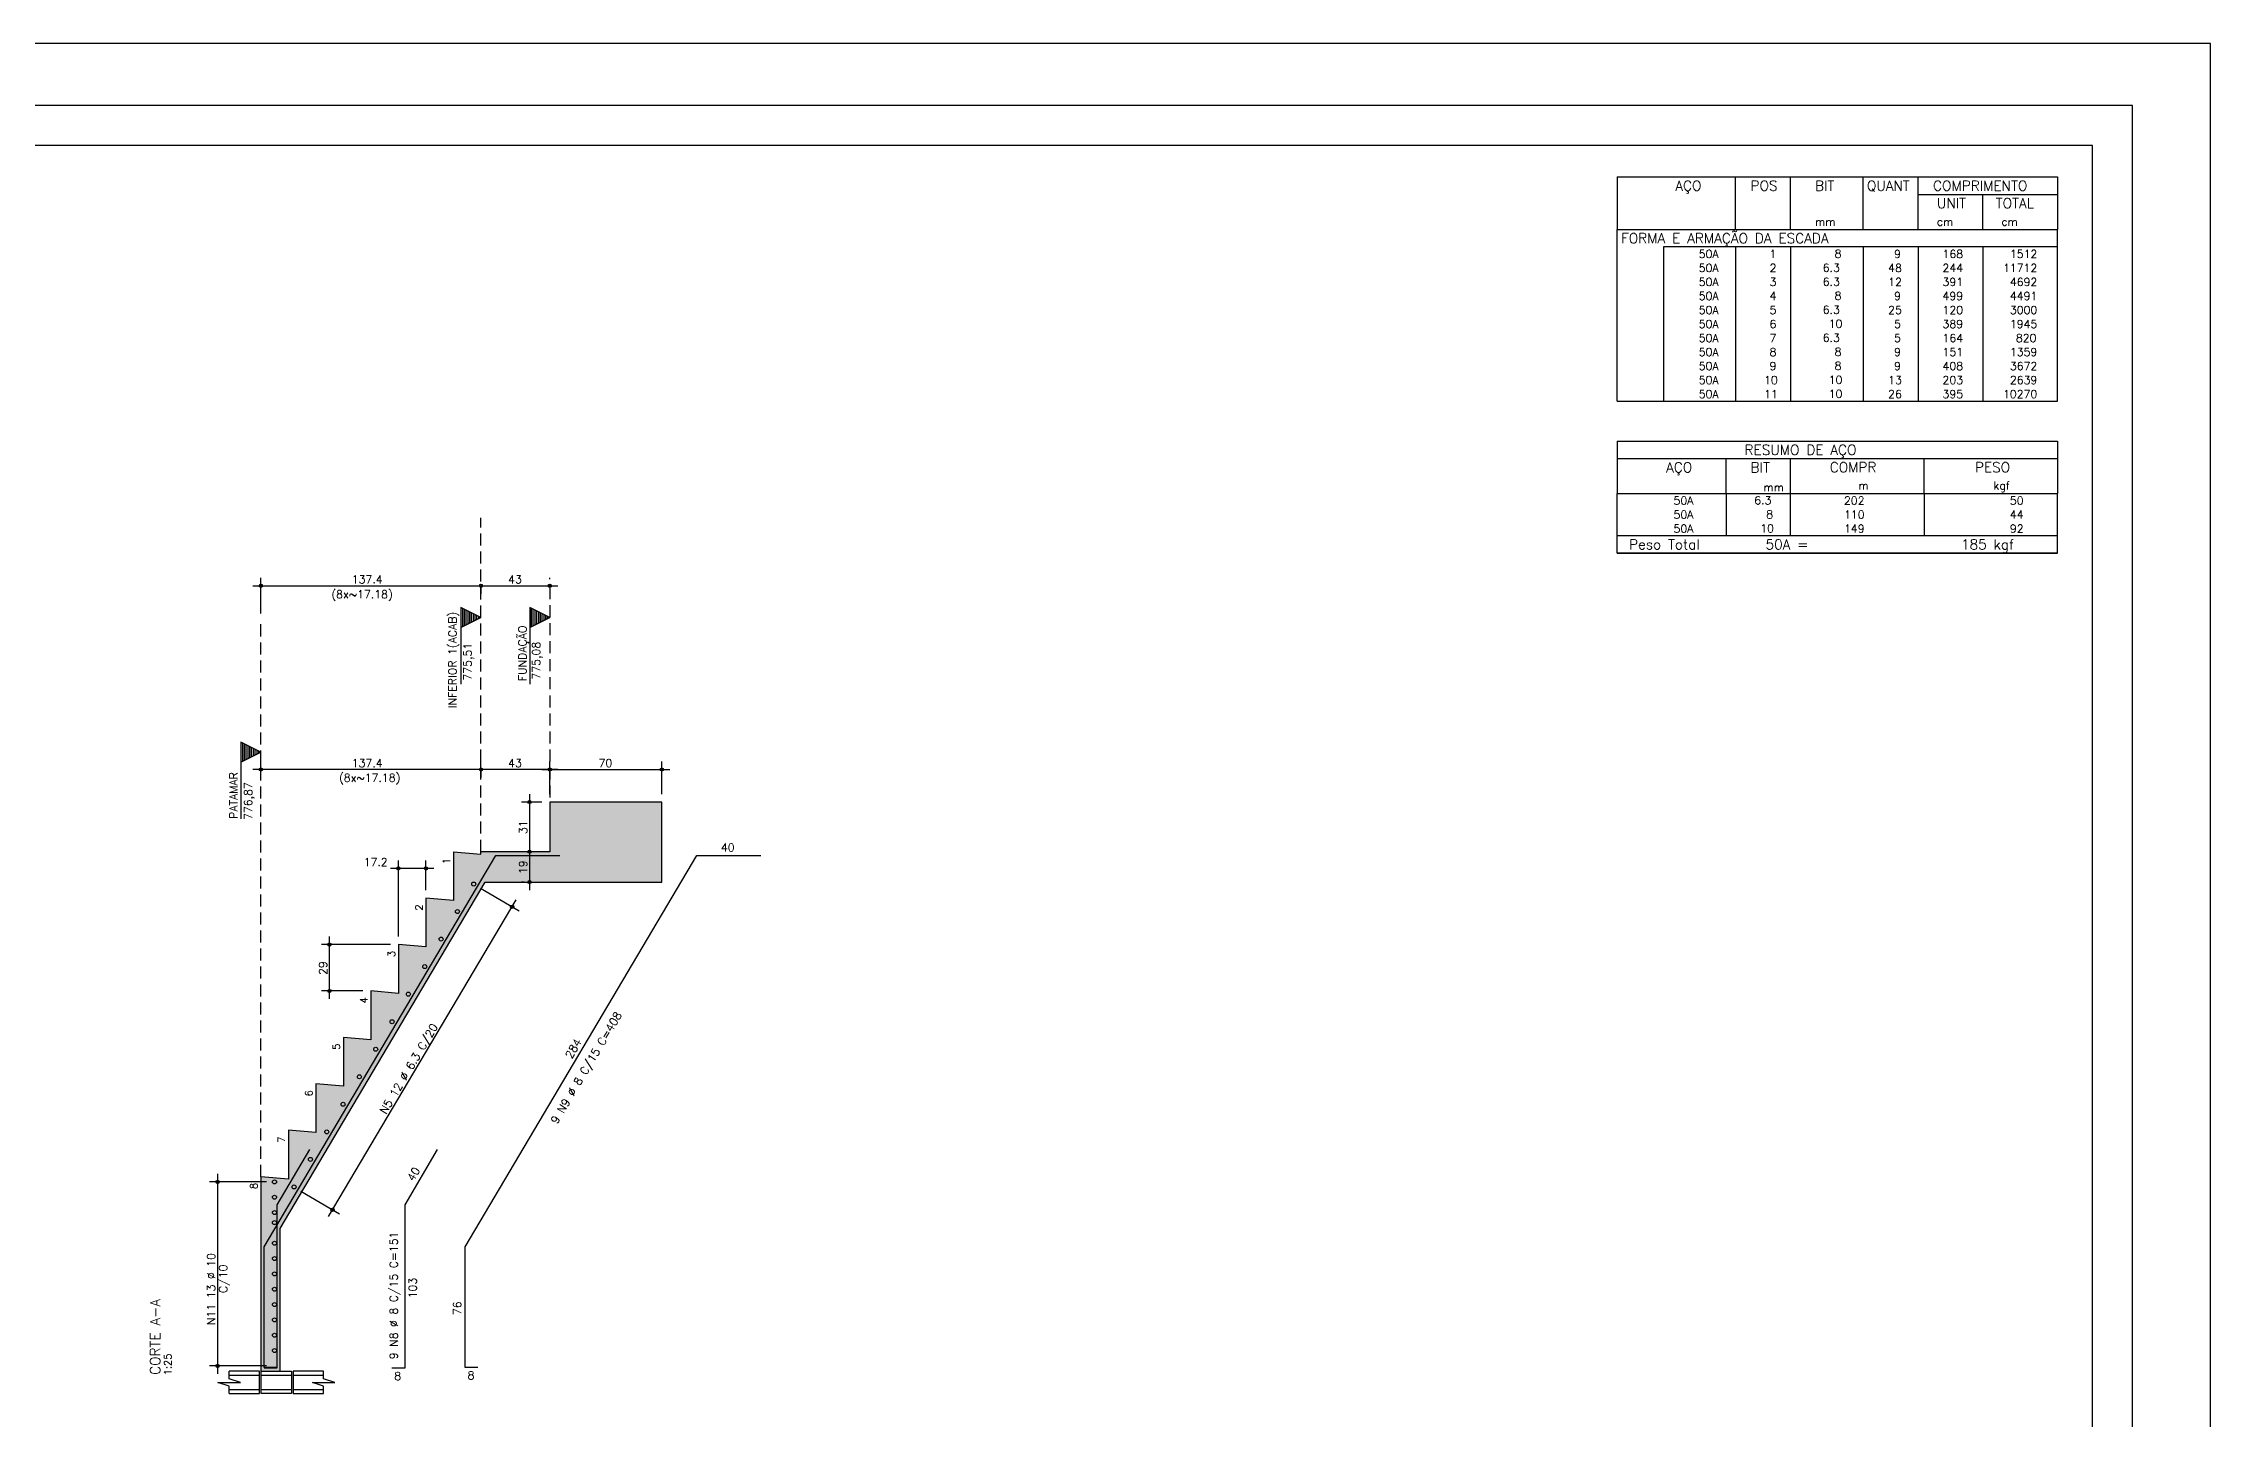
# Model space of a CAD drawing. Extents: x -2 to 121, y -2 to 61.
# Drawn here: x 66.7 to 120.8, y 26.6 to 61 of the extents above; entities that cross this region are included whole.
import ezdxf

# ---------------------------------------------------------------- set-up
doc = ezdxf.new("R2010")
doc.units = 0
doc.header["$MEASUREMENT"] = 0
doc.linetypes.add('ESTILO_TQS_0001', pattern=[0.45, 0.3, -0.15])
doc.linetypes.add('HIDDEN', pattern=[9.525, 6.35, -3.175])
doc.layers.get('Defpoints').update_dxf_attribs({"linetype": 'CONTINUOUS'})
for name, color, linetype in [('ARQ_FOLHA', 7, 'CONTINUOUS'), ('PENA_01', 1, 'CONTINUOUS'), ('PENA_02', 2, 'CONTINUOUS'), ('PENA_03', 3, 'CONTINUOUS'), ('PENA_04', 4, 'CONTINUOUS'), ('PENA_05', 5, 'CONTINUOUS'), ('PENA_10', 253, 'CONTINUOUS')]:
    doc.layers.add(name, color=color, linetype=linetype)
doc.styles.get("Standard").update_dxf_attribs({"font": 'ROMANS.SHX'})

msp = doc.modelspace()

# ---------------------------------------------------------------- linework, layer by layer
at = {"layer": 'ARQ_FOLHA', "color": 1}
for points in [[(0, 0), (118.9, 0), (118.9, 59.4), (0, 59.4)], [(2.5, 1), (117.9, 1), (117.9, 58.4), (2.5, 58.4)]]:
    msp.add_lwpolyline(points, close=True, dxfattribs=at)
at = {"layer": 'Defpoints', "color": 8, "linetype": 'HIDDEN', "ltscale": 100}
msp.add_lwpolyline([(-1.95, 60.95), (-1.95, -1.55), (120.85, -1.55), (120.85, 60.95)], close=True, dxfattribs=at)
at = {"layer": 'PENA_01', "linetype": 'ESTILO_TQS_0001'}
for p, q in [((77.626, 40.755), (77.626, 49.095)), ((79.346, 47.361), (79.346, 41.995)), ((72.128, 32.635), (72.128, 46.509))]:
    msp.add_line(p, q, dxfattribs=at)
at = {"layer": 'PENA_01', "linetype": 'Continuous'}
for p, q in [((71.928, 47.399), (77.826, 47.399)), ((72.128, 46.709), (72.128, 47.599)), ((77.426, 47.399), (79.546, 47.399)), ((77.626, 47.438), (77.626, 47.199)), ((79.346, 47.561), (79.346, 47.599)), ((77.826, 42.808), (71.928, 42.808)), ((72.128, 42.698), (72.128, 43.008)), ((79.546, 42.808), (77.426, 42.808)), ((77.626, 42.616), (77.626, 43.008)), ((77.626, 42.808), (77.626, 42.608)), ((79.146, 42.808), (82.346, 42.808)), ((79.346, 42.732), (79.346, 43.008)), ((79.346, 42.195), (79.346, 43.008)), ((82.146, 42.195), (82.146, 43.008)), ((79.146, 41.995), (78.639, 41.995)), ((78.839, 42.195), (78.839, 40.555)), ((82.146, 41.995), (79.346, 41.995)), ((79.346, 41.995), (79.346, 40.755)), ((82.146, 39.995), (82.146, 41.995)), ((76.939, 40.755), (76.939, 39.535)), ((76.939, 40.755), (77.626, 40.695)), ((79.346, 40.755), (77.626, 40.755)), ((77.626, 40.695), (77.626, 40.755)), ((78.681, 40.755), (78.639, 40.755)), ((78.681, 40.755), (78.639, 40.755)), ((78.839, 40.955), (78.839, 39.795)), ((76.452, 40.336), (75.362, 40.336)), ((75.562, 38.635), (75.562, 40.536)), ((76.252, 39.795), (76.252, 40.536)), ((72.608, 31.343), (77.734, 39.995)), ((73.815, 31.637), (78.508, 39.55)), ((76.939, 39.535), (76.252, 39.595)), ((76.252, 39.595), (76.252, 38.375)), ((77.618, 39.845), (78.578, 39.276)), ((77.734, 39.995), (82.146, 39.995)), ((78.705, 39.995), (78.639, 39.995)), ((73.84, 37.075), (73.84, 38.635)), ((75.362, 38.435), (73.64, 38.435)), ((76.252, 38.375), (75.564, 38.435)), ((75.564, 38.435), (75.564, 37.215)), ((74.674, 37.275), (73.64, 37.275)), ((75.564, 37.215), (74.877, 37.275)), ((74.877, 37.275), (74.877, 36.055)), ((74.877, 36.055), (74.19, 36.115)), ((74.19, 36.115), (74.19, 34.895)), ((74.19, 34.895), (73.503, 34.955)), ((73.503, 34.955), (73.503, 33.735)), ((73.503, 33.735), (72.816, 33.795)), ((72.816, 33.795), (72.816, 32.575)), ((72.267, 32.505), (70.843, 32.505)), ((71.043, 32.705), (71.043, 27.709)), ((72.816, 32.575), (72.128, 32.635)), ((72.128, 32.635), (72.128, 27.775)), ((73.129, 32.276), (74.089, 31.707)), ((72.608, 27.775), (72.608, 31.343)), ((72.267, 27.909), (70.843, 27.909)), ((72.128, 27.775), (72.608, 27.775))]:
    msp.add_line(p, q, dxfattribs=at)
at = {"layer": 'PENA_02', "linetype": 'Continuous'}
for p, q in [((106.023, 57.613), (106.023, 56.301)), ((106.023, 57.613), (117.023, 57.613)), ((108.973, 56.301), (108.973, 57.613)), ((110.353, 56.301), (110.353, 57.613)), ((112.163, 56.301), (112.163, 57.613)), ((113.543, 56.301), (113.543, 57.613)), ((117.023, 57.613), (117.023, 56.301)), ((113.543, 57.176), (117.023, 57.176)), ((115.153, 56.301), (115.153, 57.176)), ((106.023, 56.301), (117.023, 56.301)), ((106.023, 55.863), (106.023, 56.301)), ((106.023, 56.301), (117.023, 56.301)), ((106.023, 55.513), (106.023, 55.863)), ((117.023, 55.863), (107.173, 55.863)), ((107.173, 55.863), (107.173, 55.513)), ((108.973, 55.863), (108.973, 55.513)), ((110.353, 55.863), (110.353, 55.513)), ((112.163, 55.863), (112.163, 55.513)), ((113.543, 55.863), (113.543, 55.513)), ((115.153, 55.863), (115.153, 55.513)), ((117.023, 55.863), (117.023, 56.301)), ((117.023, 55.513), (117.023, 55.863)), ((106.023, 55.163), (106.023, 55.513)), ((107.173, 55.513), (107.173, 55.163)), ((108.973, 55.513), (108.973, 55.163)), ((110.353, 55.513), (110.353, 55.163)), ((112.163, 55.513), (112.163, 55.163)), ((113.543, 55.513), (113.543, 55.163)), ((115.153, 55.513), (115.153, 55.163)), ((117.023, 55.163), (117.023, 55.513)), ((106.023, 54.813), (106.023, 55.163)), ((106.023, 54.463), (106.023, 54.813)), ((107.173, 55.163), (107.173, 54.813)), ((107.173, 54.813), (107.173, 54.463)), ((108.973, 55.163), (108.973, 54.813)), ((108.973, 54.813), (108.973, 54.463)), ((110.353, 55.163), (110.353, 54.813)), ((110.353, 54.813), (110.353, 54.463)), ((112.163, 55.163), (112.163, 54.813)), ((112.163, 54.813), (112.163, 54.463)), ((113.543, 55.163), (113.543, 54.813)), ((113.543, 54.813), (113.543, 54.463)), ((115.153, 55.163), (115.153, 54.813)), ((115.153, 54.813), (115.153, 54.463)), ((117.023, 54.813), (117.023, 55.163)), ((117.023, 54.463), (117.023, 54.813)), ((106.023, 54.113), (106.023, 54.463)), ((107.173, 54.463), (107.173, 54.113)), ((108.973, 54.463), (108.973, 54.113)), ((110.353, 54.463), (110.353, 54.113)), ((112.163, 54.463), (112.163, 54.113)), ((113.543, 54.463), (113.543, 54.113)), ((115.153, 54.463), (115.153, 54.113)), ((117.023, 54.113), (117.023, 54.463)), ((106.023, 53.763), (106.023, 54.113)), ((106.023, 53.413), (106.023, 53.763)), ((107.173, 54.113), (107.173, 53.763)), ((107.173, 53.763), (107.173, 53.413)), ((108.973, 54.113), (108.973, 53.763)), ((108.973, 53.763), (108.973, 53.413)), ((110.353, 54.113), (110.353, 53.763)), ((110.353, 53.763), (110.353, 53.413)), ((112.163, 54.113), (112.163, 53.763)), ((112.163, 53.763), (112.163, 53.413)), ((113.543, 54.113), (113.543, 53.763)), ((113.543, 53.763), (113.543, 53.413)), ((115.153, 54.113), (115.153, 53.763)), ((115.153, 53.763), (115.153, 53.413)), ((117.023, 53.763), (117.023, 54.113)), ((117.023, 53.413), (117.023, 53.763)), ((106.023, 53.063), (106.023, 53.413)), ((107.173, 53.413), (107.173, 53.063)), ((108.973, 53.413), (108.973, 53.063)), ((110.353, 53.413), (110.353, 53.063)), ((112.163, 53.413), (112.163, 53.063)), ((113.543, 53.413), (113.543, 53.063)), ((115.153, 53.413), (115.153, 53.063)), ((117.023, 53.063), (117.023, 53.413)), ((106.023, 52.713), (106.023, 53.063)), ((106.023, 52.363), (106.023, 52.713)), ((107.173, 53.063), (107.173, 52.713)), ((107.173, 52.713), (107.173, 52.363)), ((108.973, 53.063), (108.973, 52.713)), ((108.973, 52.713), (108.973, 52.363)), ((110.353, 53.063), (110.353, 52.713)), ((110.353, 52.713), (110.353, 52.363)), ((112.163, 53.063), (112.163, 52.713)), ((112.163, 52.713), (112.163, 52.363)), ((113.543, 53.063), (113.543, 52.713)), ((113.543, 52.713), (113.543, 52.363)), ((115.153, 53.063), (115.153, 52.713)), ((115.153, 52.713), (115.153, 52.363)), ((117.023, 52.713), (117.023, 53.063)), ((117.023, 52.363), (117.023, 52.713)), ((106.023, 52.013), (106.023, 52.363)), ((106.023, 52.013), (117.023, 52.013)), ((107.173, 52.363), (107.173, 52.013)), ((108.973, 52.363), (108.973, 52.013)), ((110.353, 52.363), (110.353, 52.013)), ((112.163, 52.363), (112.163, 52.013)), ((113.543, 52.363), (113.543, 52.013)), ((115.153, 52.363), (115.153, 52.013)), ((117.023, 52.013), (117.023, 52.363)), ((106.023, 51.013), (106.023, 49.701)), ((106.023, 51.013), (117.023, 51.013)), ((117.023, 51.013), (117.023, 49.701)), ((106.023, 50.576), (117.023, 50.576)), ((108.743, 49.701), (108.743, 50.576)), ((110.353, 49.701), (110.353, 50.576)), ((113.688, 49.701), (113.688, 50.576)), ((106.023, 49.701), (117.023, 49.701)), ((106.023, 49.351), (106.023, 49.701)), ((106.023, 49.001), (106.023, 49.351)), ((108.743, 49.701), (108.743, 49.351)), ((108.743, 49.351), (108.743, 49.001)), ((110.353, 49.351), (110.353, 49.701)), ((110.353, 49.001), (110.353, 49.351)), ((113.688, 49.701), (113.688, 49.351)), ((113.688, 49.351), (113.688, 49.001)), ((117.023, 49.351), (117.023, 49.701)), ((117.023, 49.001), (117.023, 49.351)), ((106.023, 48.651), (106.023, 49.001)), ((108.743, 49.001), (108.743, 48.651)), ((110.353, 48.651), (110.353, 49.001)), ((113.688, 49.001), (113.688, 48.651)), ((117.023, 48.651), (117.023, 49.001)), ((106.023, 48.651), (117.023, 48.651)), ((106.023, 48.213), (106.023, 48.651)), ((106.023, 48.651), (117.023, 48.651)), ((117.023, 48.213), (106.023, 48.213)), ((106.023, 48.213), (117.023, 48.213)), ((117.023, 48.213), (117.023, 48.651))]:
    msp.add_line(p, q, dxfattribs=at)
for points in [[(0, 0), (118.9, 0), (118.9, 59.4), (0, 59.4), (0, 0)], [(71.334, 27.215), (71.334, 27.402), (71.054, 27.495), (71.614, 27.495), (71.334, 27.588), (71.334, 27.775)], [(73.694, 27.215), (73.694, 27.402), (73.414, 27.495), (73.974, 27.495), (73.694, 27.588), (73.694, 27.775)]]:
    msp.add_lwpolyline(points, dxfattribs=at)
for centre, radius in [((72.128, 47.399), 0.04), ((72.128, 47.399), 0.02), ((77.626, 47.399), 0.04), ((77.626, 47.399), 0.04), ((77.626, 47.399), 0.02), ((77.626, 47.399), 0.02), ((79.346, 47.399), 0.04), ((79.346, 47.399), 0.02), ((72.128, 42.808), 0.04), ((72.128, 42.808), 0.02), ((77.626, 42.808), 0.04), ((77.626, 42.808), 0.04), ((77.626, 42.808), 0.02), ((77.626, 42.808), 0.02), ((79.346, 42.808), 0.04), ((79.346, 42.808), 0.04), ((79.346, 42.808), 0.02), ((79.346, 42.808), 0.02), ((82.146, 42.808), 0.04), ((82.146, 42.808), 0.02), ((78.839, 41.995), 0.04), ((78.839, 41.995), 0.02), ((78.839, 40.755), 0.04), ((78.839, 40.755), 0.04), ((78.839, 40.755), 0.02), ((78.839, 40.755), 0.02), ((75.562, 40.336), 0.04), ((75.562, 40.336), 0.02), ((76.252, 40.336), 0.04), ((76.252, 40.336), 0.02), ((78.839, 39.995), 0.04), ((78.839, 39.995), 0.02), ((78.406, 39.378), 0.0416), ((78.406, 39.378), 0.0208), ((73.84, 38.435), 0.04), ((73.84, 38.435), 0.02), ((73.84, 37.275), 0.04), ((73.84, 37.275), 0.02), ((71.043, 32.505), 0.0416), ((71.043, 32.505), 0.0208), ((73.917, 31.809), 0.0416), ((73.917, 31.809), 0.0208), ((71.043, 27.909), 0.0416), ((71.043, 27.909), 0.0208)]:
    msp.add_circle(centre, radius, dxfattribs=at)
at = {"layer": 'PENA_03', "linetype": 'Continuous'}
for p, q in [((77.126, 46.857), (77.126, 44.937)), ((77.626, 46.607), (77.126, 46.857)), ((77.626, 46.607), (77.126, 46.357)), ((77.171, 46.38), (77.171, 46.835)), ((77.215, 46.402), (77.215, 46.813)), ((77.26, 46.424), (77.26, 46.79)), ((77.304, 46.446), (77.304, 46.768)), ((77.349, 46.469), (77.349, 46.746)), ((77.394, 46.491), (77.394, 46.723)), ((77.438, 46.513), (77.438, 46.701)), ((77.483, 46.536), (77.483, 46.679)), ((77.527, 46.558), (77.527, 46.657)), ((77.572, 46.58), (77.572, 46.634)), ((78.846, 46.857), (78.846, 44.937)), ((79.346, 46.607), (78.846, 46.857)), ((79.346, 46.607), (78.846, 46.357)), ((78.891, 46.38), (78.891, 46.835)), ((78.935, 46.402), (78.935, 46.813)), ((78.98, 46.424), (78.98, 46.79)), ((79.024, 46.446), (79.024, 46.768)), ((79.069, 46.469), (79.069, 46.746)), ((79.114, 46.491), (79.114, 46.723)), ((79.158, 46.513), (79.158, 46.701)), ((79.203, 46.536), (79.203, 46.679)), ((79.247, 46.558), (79.247, 46.657)), ((79.292, 46.58), (79.292, 46.634)), ((71.628, 43.492), (71.628, 41.572)), ((72.128, 43.242), (71.628, 43.492)), ((71.673, 43.014), (71.673, 43.47)), ((71.718, 43.037), (71.718, 43.447)), ((71.762, 43.059), (71.762, 43.425)), ((71.807, 43.081), (71.807, 43.403)), ((71.851, 43.103), (71.851, 43.381)), ((71.896, 43.126), (71.896, 43.358)), ((71.941, 43.148), (71.941, 43.336)), ((72.128, 43.242), (71.628, 42.992)), ((71.985, 43.17), (71.985, 43.314)), ((72.03, 43.193), (72.03, 43.291)), ((72.074, 43.215), (72.074, 43.269)), ((72.094, 27.775), (71.334, 27.775)), ((71.334, 27.675), (72.094, 27.675)), ((72.094, 27.215), (72.094, 27.775)), ((72.134, 27.675), (72.894, 27.675)), ((73.694, 27.775), (72.934, 27.775)), ((72.934, 27.775), (72.934, 27.215)), ((72.934, 27.675), (73.694, 27.675)), ((71.334, 27.315), (72.094, 27.315)), ((71.334, 27.215), (72.094, 27.215)), ((72.134, 27.315), (72.894, 27.315)), ((72.934, 27.315), (73.694, 27.315)), ((72.934, 27.215), (73.694, 27.215))]:
    msp.add_line(p, q, dxfattribs=at)
for points in [[(77.126, 46.357), (77.626, 46.607), (77.126, 46.857), (77.126, 46.357)], [(78.846, 46.357), (79.346, 46.607), (78.846, 46.857), (78.846, 46.357)], [(71.628, 42.992), (72.128, 43.242), (71.628, 43.492), (71.628, 42.992)], [(72.894, 27.775), (72.894, 27.215), (72.134, 27.215), (72.134, 27.775), (72.894, 27.775)]]:
    msp.add_lwpolyline(points, dxfattribs=at)
for centre in [(77.446, 39.947), (77.038, 39.259), (76.63, 38.571), (76.222, 37.883), (75.813, 37.195), (75.405, 36.507), (74.997, 35.819), (74.589, 35.131), (74.181, 34.443), (73.773, 33.755), (73.365, 33.067), (72.467, 32.505), (72.467, 32.122), (72.957, 32.379), (72.467, 31.739), (72.467, 31.488), (72.467, 30.973), (72.467, 30.59), (72.467, 30.207), (72.467, 29.824), (72.467, 29.441), (72.467, 29.058), (72.467, 28.675), (72.467, 28.292)]:
    msp.add_circle(centre, 0.05, dxfattribs=at)
at = {"layer": 'PENA_05', "linetype": 'Continuous'}
for p, q in [((72.208, 30.884), (77.999, 40.659)), ((77.232, 30.884), (83.023, 40.659)), ((77.999, 40.659), (79.599, 40.659)), ((83.023, 40.659), (84.623, 40.659)), ((73.344, 33.311), (72.528, 31.935)), ((76.535, 33.311), (75.72, 31.935)), ((72.528, 31.935), (72.528, 27.855)), ((75.72, 31.935), (75.72, 27.855)), ((72.208, 27.871), (72.208, 30.884)), ((77.232, 27.871), (77.232, 30.884)), ((72.528, 27.871), (72.208, 27.871)), ((72.528, 27.855), (72.208, 27.855)), ((75.72, 27.855), (75.4, 27.855)), ((77.552, 27.871), (77.232, 27.871))]:
    msp.add_line(p, q, dxfattribs=at)
at = {"layer": 'PENA_10', "linetype": 'Continuous'}
for points in [[(79.346, 41.995), (82.146, 41.995), (79.346, 40.755)], [(82.146, 41.995), (82.146, 39.995), (79.346, 40.755)], [(76.939, 39.535), (76.939, 40.755), (77.626, 40.695)], [(76.939, 39.535), (77.626, 40.695), (77.734, 39.995)], [(77.626, 40.695), (77.626, 40.755), (77.734, 39.995)], [(77.626, 40.755), (79.346, 40.755), (77.734, 39.995)], [(79.346, 40.755), (82.146, 39.995), (77.734, 39.995)], [(77.734, 39.995), (72.608, 31.343), (72.816, 32.575)], [(73.503, 33.735), (77.734, 39.995), (72.816, 32.575)], [(74.19, 34.895), (77.734, 39.995), (73.503, 33.735)], [(74.19, 34.895), (74.877, 36.055), (77.734, 39.995)], [(74.877, 36.055), (75.564, 37.215), (77.734, 39.995)], [(75.564, 37.215), (76.252, 38.375), (77.734, 39.995)], [(76.252, 38.375), (76.939, 39.535), (77.734, 39.995)], [(76.252, 38.375), (76.252, 39.595), (76.939, 39.535)], [(75.564, 37.215), (75.564, 38.435), (76.252, 38.375)], [(74.877, 36.055), (74.877, 37.275), (75.564, 37.215)], [(74.19, 34.895), (74.19, 36.115), (74.877, 36.055)], [(73.503, 34.955), (74.19, 34.895), (73.503, 33.735)], [(72.816, 32.575), (72.816, 33.795), (73.503, 33.735)], [(72.816, 32.575), (72.608, 31.343), (72.128, 32.635)], [(72.608, 31.343), (72.608, 27.775), (72.128, 32.635)], [(72.128, 32.635), (72.608, 27.775), (72.128, 27.775)]]:
    msp.add_solid(points, dxfattribs=at)

# ---------------------------------------------------------------- texts
at = {"layer": 'PENA_02', "linetype": 'Continuous'}
for s, height, p in [('AÇO', 0.25, (107.472, 57.269)), ('POS', 0.25, (109.353, 57.269)), ('BIT', 0.25, (110.963, 57.269)), ('QUANT', 0.25, (112.259, 57.269)), ('COMPRIMENTO', 0.25, (113.912, 57.269)), ('UNIT', 0.25, (114.009, 56.832)), ('TOTAL', 0.25, (115.482, 56.832)), ('mm', 0.2, (110.963, 56.394)), ('cm', 0.2, (114.009, 56.394)), ('cm', 0.2, (115.619, 56.394)), ('FORMA E ARMAÇÃO DA ESCADA ', 0.25, (106.118, 55.957)), ('     50A', 0.2, (107.312, 55.588)), ('  1', 0.2, (109.553, 55.588)), ('      8', 0.2, (110.559, 55.594)), ('    9', 0.2, (112.343, 55.588)), ('    168', 0.2, (113.553, 55.588)), ('   1512', 0.2, (115.386, 55.588)), ('     50A', 0.2, (107.312, 55.238)), ('  2', 0.2, (109.553, 55.238)), ('    6.3', 0.2, (110.559, 55.244)), ('   48', 0.2, (112.343, 55.238)), ('    244', 0.2, (113.553, 55.238)), ('  11712', 0.2, (115.386, 55.238)), ('     50A', 0.2, (107.312, 54.888)), ('     50A', 0.2, (107.312, 54.538)), ('  3', 0.2, (109.553, 54.888)), ('  4', 0.2, (109.553, 54.538)), ('    6.3', 0.2, (110.559, 54.894)), ('      8', 0.2, (110.559, 54.544)), ('   12', 0.2, (112.343, 54.888)), ('    9', 0.2, (112.343, 54.538)), ('    391', 0.2, (113.553, 54.888)), ('    499', 0.2, (113.553, 54.538)), ('   4692', 0.2, (115.386, 54.888)), ('   4491', 0.2, (115.386, 54.538)), ('     50A', 0.2, (107.312, 54.188)), ('  5', 0.2, (109.553, 54.188)), ('    6.3', 0.2, (110.559, 54.194)), ('   25', 0.2, (112.343, 54.188)), ('    120', 0.2, (113.553, 54.188)), ('   3000', 0.2, (115.386, 54.188)), ('     50A', 0.2, (107.312, 53.838)), ('     50A', 0.2, (107.312, 53.488)), ('  7', 0.2, (109.553, 53.488)), ('  6', 0.2, (109.553, 53.838)), ('    6.3', 0.2, (110.559, 53.494)), ('     10', 0.2, (110.559, 53.844)), ('    5', 0.2, (112.343, 53.838)), ('    5', 0.2, (112.343, 53.488)), ('    389', 0.2, (113.553, 53.838)), ('    164', 0.2, (113.553, 53.488)), ('   1945', 0.2, (115.386, 53.838)), ('    820', 0.2, (115.386, 53.488)), ('     50A', 0.2, (107.312, 53.138)), ('  8', 0.2, (109.553, 53.138)), ('      8', 0.2, (110.559, 53.144)), ('    9', 0.2, (112.343, 53.138)), ('    151', 0.2, (113.553, 53.138)), ('   1359', 0.2, (115.386, 53.138)), ('     50A', 0.2, (107.312, 52.788)), ('     50A', 0.2, (107.312, 52.438)), (' 10', 0.2, (109.553, 52.438)), ('  9', 0.2, (109.553, 52.788)), ('     10', 0.2, (110.559, 52.444)), ('      8', 0.2, (110.559, 52.794)), ('   13', 0.2, (112.343, 52.438)), ('    9', 0.2, (112.343, 52.788)), ('    408', 0.2, (113.553, 52.788)), ('    203', 0.2, (113.553, 52.438)), ('   3672', 0.2, (115.386, 52.788)), ('   2639', 0.2, (115.386, 52.438)), ('     50A', 0.2, (107.312, 52.088)), (' 11', 0.2, (109.553, 52.088)), ('     10', 0.2, (110.559, 52.094)), ('   26', 0.2, (112.343, 52.088)), ('    395', 0.2, (113.553, 52.088)), ('  10270', 0.2, (115.386, 52.088)), ('RESUMO DE AÇO', 0.25, (109.203, 50.669)), ('AÇO', 0.25, (107.242, 50.232)), ('BIT', 0.25, (109.353, 50.232)), ('COMPR', 0.25, (111.331, 50.235)), ('PESO', 0.25, (114.96, 50.235)), ('mm', 0.2, (109.673, 49.758)), ('m', 0.2, (112.045, 49.804)), ('kgf', 0.2, (115.423, 49.804)), ('     50A', 0.2, (106.682, 49.426)), ('    6.3', 0.2, (108.849, 49.432)), ('    202', 0.2, (111.09, 49.426)), ('      50', 0.2, (114.938, 49.426)), ('     50A', 0.2, (106.682, 49.076)), ('     50A', 0.2, (106.682, 48.726)), ('     10', 0.2, (108.849, 48.732)), ('      8', 0.2, (108.849, 49.082)), ('    110', 0.2, (111.09, 49.076)), ('    149', 0.2, (111.09, 48.726)), ('      44', 0.2, (114.938, 49.076)), ('      92', 0.2, (114.938, 48.726)), ('Peso Total        50A =', 0.25, (106.315, 48.307)), ('     185 kgf', 0.25, (113.68, 48.307))]:
    msp.add_text(s, height=height, dxfattribs=at).set_placement(p)
at = {"layer": 'PENA_03', "linetype": 'Continuous'}
for s, p in [('(8x~17.18)', (73.888, 47.085)), ('137.4', (74.397, 47.459)), ('43', (78.306, 47.459)), ('137.4', (74.397, 42.868)), ('43', (78.306, 42.868)), ('70', (80.566, 42.868)), ('(8x~17.18)', (74.079, 42.502)), ('40', (83.623, 40.759)), ('17.2', (74.695, 40.396)), ('8', (75.46, 27.555)), ('8', (77.292, 27.571))]:
    msp.add_text(s, height=0.2, dxfattribs=at).set_placement(p)
for s, height, rotation, p in [('31', 0.2, 90, (78.779, 41.195)), ('1', 0.18, 90, (76.855, 40.443)), ('19', 0.2, 90, (78.779, 40.195)), ('2', 0.18, 90, (76.167, 39.283)), ('29', 0.2, 90, (73.78, 37.675)), ('3', 0.18, 90, (75.479, 38.123)), ('4', 0.18, 90, (74.791, 36.963)), ('N5 12 %%c 6.3 C/20', 0.2, 59.328, (75.253, 34.179)), ('9 N9 %%c 8 C/15 C=408', 0.2, 59.3273, (79.53, 33.935)), ('5', 0.18, 90, (74.103, 35.803)), ('284', 0.2, 59.3569, (79.889, 35.564)), ('6', 0.18, 90, (73.415, 34.643)), ('7', 0.18, 90, (72.727, 33.483)), ('40', 0.2, 59.3569, (75.94, 32.502)), ('8', 0.18, 90, (72.039, 32.323)), ('9 N8 %%c 8 C/15 C=151', 0.2, 90, (75.546, 28.074)), ('N11 13 %%c 10', 0.2, 90, (70.983, 28.927)), ('C/10', 0.2, 90, (71.283, 29.727)), ('103', 0.2, 90, (76.02, 29.595)), ('76', 0.2, 90, (77.132, 29.177)), ('1:25', 0.18, 90, (69.89, 27.673))]:
    msp.add_text(s, height=height, rotation=rotation, dxfattribs=at).set_placement(p)
at = {"layer": 'PENA_04', "linetype": 'Continuous'}
for s, p in [('INFERIOR 1(ACAB)', (77.015, 44.34)), ('FUNDAÇÃO', (78.762, 45.016)), ('775,51', (77.392, 45.029)), ('775,08', (79.106, 45.055)), ('PATAMAR', (71.544, 41.575)), ('776,87', (71.908, 41.547))]:
    msp.add_text(s, height=0.2, rotation=90, dxfattribs=at).set_placement(p)
at = {"layer": 'PENA_05', "linetype": 'Continuous'}
msp.add_text('CORTE A-A', height=0.25, rotation=90, dxfattribs=at).set_placement((69.61, 27.683))

doc.saveas('drawing.dxf')
